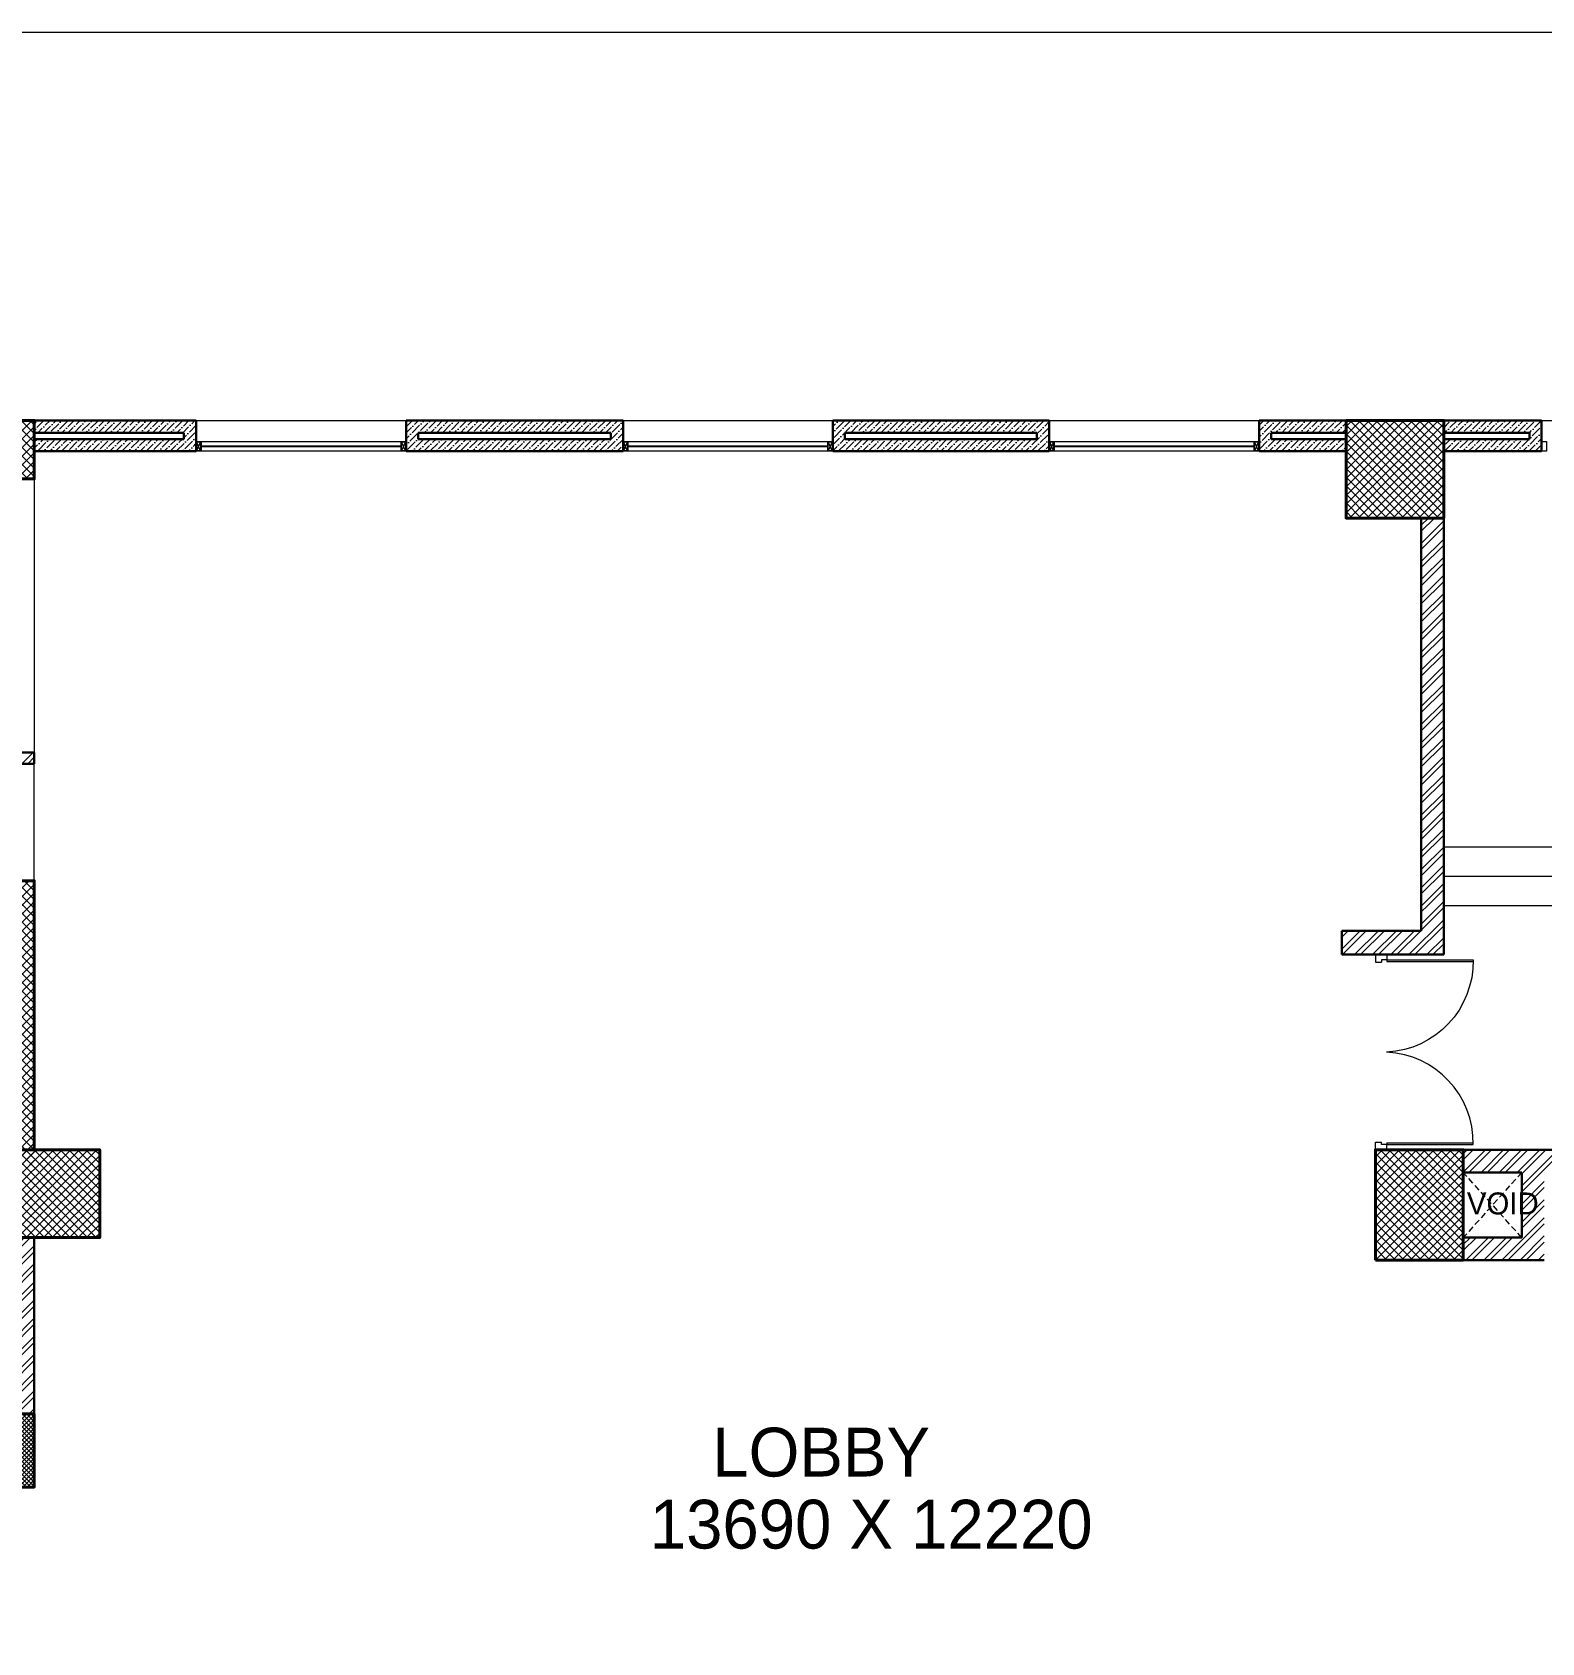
# Model space of a CAD drawing. Header units: millimetres. Extents: x 8275 to 147087, y -297470 to -191881.
# Drawn here: x 73375 to 88840, y -208375 to -191881 of the extents above; entities that cross this region are included whole.
import ezdxf

# ---------------------------------------------------------------- set-up
doc = ezdxf.new("R2010")
doc.units = ezdxf.units.MM
doc.header["$LTSCALE"] = 250
doc.header["$MEASUREMENT"] = 0
doc.linetypes.add('HIDDEN', pattern=[0.375, 0.25, -0.125])
for name, color, linetype, lineweight in [('col', 6, 'Continuous', 40), ('door', 35, 'Continuous', 13), ('ele', 51, 'Continuous', 18), ('hatch', 9, 'Continuous', 0), ('hidden', 153, 'HIDDEN', 13), ('stairs', 2, 'Continuous', 5), ('text', 7, 'Continuous', 9), ('wall', 1, 'Continuous', 30), ('win', 4, 'Continuous', 20)]:
    doc.layers.add(name, color=color, linetype=linetype, lineweight=lineweight)
doc.styles.get("Standard").update_dxf_attribs({"font": 'GOTHIC.TTF', "height": 100})
pattern_1 = [(228.02035, (487792.7, -332900.1), (74.5158, -1412.249), [3000, -1000]), (318.02035, (487123.8, -333643.4), (74.5158, -1412.249), [3000, -1000])]
pattern_2 = [(45, (-2190690.94, -138326.66), (-92.807765, 92.807765), []), (45, (-2190629.06, -138326.66), (-92.807765, 92.807765), [])]
pattern_3 = [(45, (-3004639.654, -138326.664), (23.20194126, 85.0737846), [109.375, -21.875, 0, -21.875])]

# ---------------------------------------------------------------- blocks, each defined once
blk = doc.blocks.new('A$C417B526D')
at = {"layer": 'hatch'}
h = blk.add_hatch(dxfattribs=at)
h.set_pattern_fill('ANSI37', color=256, scale=250)
h.paths.add_polyline_path([(58640, -11552), (58410, -11552), (58410, -12302), (58640, -12302)])
at = {"layer": 'col', "elevation": 23855}
blk.add_lwpolyline([(58640, -11552), (58410, -11552), (58410, -12302), (58640, -12302)], close=True, dxfattribs=at)
blk = doc.blocks.new('A$C157F7572')
at = {"layer": 'hatch'}
h = blk.add_hatch(dxfattribs=at)
h.set_pattern_fill('ANSI37', color=256, scale=500)
h.set_pattern_definition([(45, (0.08, 0.19), (-44.194174, 44.194174), []), (135, (0.08, 0.19), (-44.194174, -44.194174), [])])
h.paths.add_polyline_path([(-65150, 29284), (-66770, 29284), (-66770, 28684), (-65150, 28684)])
h = blk.add_hatch(dxfattribs=at)
h.set_pattern_fill('ANSI37', color=256, scale=500)
h.paths.add_polyline_path([(-50711, 28284), (-51711, 28284), (-51711, 29284), (-50711, 29284)])
h = blk.add_hatch(dxfattribs=at)
h.set_pattern_fill('ANSI37', color=256, scale=500)
h.paths.add_polyline_path([(-65150, 24569), (-72140, 24569), (-72140, 24339), (-65150, 24339)])
h = blk.add_hatch(dxfattribs=at)
h.set_pattern_fill('ANSI37', color=256, scale=500)
h.paths.add_polyline_path([(-65150, 24339), (-65380, 24339), (-65380, 21609), (-65150, 21609)])
h = blk.add_hatch(dxfattribs=at)
h.set_pattern_fill('ANSI37', color=256, scale=500)
h.paths.add_polyline_path([(-65380, 21814), (-64480, 21814), (-64480, 20914), (-65380, 20914)])
h = blk.add_hatch(dxfattribs=at)
h.set_pattern_fill('ANSI37', color=256, scale=500)
h.paths.add_polyline_path([(-51411, 20684), (-50511, 20684), (-50511, 21814), (-51411, 21814)])
at = {"layer": 'col'}
for points in [[(-66770, 28684), (-65150, 28684), (-65150, 29284), (-66770, 29284)], [(-51711, 29284), (-50711, 29284), (-50711, 28284), (-51711, 28284)]]:
    blk.add_lwpolyline(points, close=True, dxfattribs=at)
at = {"layer": 'col', "elevation": 23999}
blk.add_lwpolyline([(-67710, 24569), (-67710, 24569), (-65150, 24569), (-65150, 21814), (-65380, 21814)], dxfattribs=at)
at = {"layer": 'col', "elevation": -45347}
for points in [[(-65380, 20914), (-64480, 20914), (-64480, 21814), (-65380, 21814)], [(-51411, 20684), (-50511, 20684), (-50511, 21814), (-51411, 21814)]]:
    blk.add_lwpolyline(points, close=True, dxfattribs=at)
blk = doc.blocks.new('DRDR')
at = {"lineweight": 18, "ltscale": 0.1}
for p, q in [((4811214, 8332972), (4811219, 8333059)), ((4811219, 8333059), (4811277, 8333056)), ((4811255, 8332969), (4811257, 8333010)), ((4811257, 8333010), (4811275, 8333009)), ((4811277, 8333056), (4811275, 8333009)), ((4812659, 8332984), (4812656, 8332937)), ((4812717, 8332981), (4812659, 8332984)), ((4812712, 8332893), (4812717, 8332981)), ((4811214, 8332972), (4811255, 8332969)), ((4811255, 8332969), (4811221, 8332307)), ((4811268, 8332969), (4811234, 8332306)), ((4811268, 8332969), (4811255, 8332969)), ((4812659, 8332896), (4812624, 8332233)), ((4812672, 8332895), (4812637, 8332233)), ((4812674, 8332936), (4812656, 8332937)), ((4812672, 8332895), (4812659, 8332896)), ((4812672, 8332895), (4812674, 8332936)), ((4812712, 8332893), (4812672, 8332895))]:
    blk.add_line(p, q, dxfattribs=at)
blk.add_ellipse((4811270, 8332997), major_axis=(-685, -126), ratio=0.993607, start_param=1.318294, end_param=2.867114, dxfattribs=at)
at = {"lineweight": 18, "ltscale": 0.1, "extrusion": (0, 0, -1)}
blk.add_ellipse((4812660, 8332925), major_axis=(668, -196), ratio=0.993607, start_param=1.318294, end_param=2.867114, dxfattribs=at)

msp = doc.modelspace()

# ---------------------------------------------------------------- hatches: boundary and pattern name
at = {"layer": 'hatch', "extrusion": (-0.000141675, -0.002685, 0.999996)}
h = msp.add_hatch(dxfattribs=at)
h.set_pattern_fill('AR-HBONE', color=256, scale=250, angle=183.0204, style=0)
h.set_pattern_definition(pattern_1)
h.paths.add_polyline_path([(75148, -195534), (75148, -195536), (75142, -195536), (75142, -195534)], flags=16)
h.paths.add_polyline_path([(75084, -195531), (75083, -195533), (75089, -195533), (75089, -195531)], flags=16)
edge = h.paths.add_edge_path()
edge.add_arc((75137, -195548), 0.685, 176.9796, 356.9796)
edge.add_arc((75138, -195548), 0.685, 176.9796, 356.9796)
edge.add_arc((75139, -195548), 0.685, 176.9796, 356.9796)
edge.add_arc((75141, -195548), 0.685, 176.9796, 356.9796)
edge.add_arc((75142, -195548), 0.685, 176.9796, 356.9796)
edge.add_arc((75144, -195548), 0.685, 176.9796, 356.9796)
edge.add_arc((75145, -195548), 0.685, 176.9796, 356.9796)
edge.add_arc((75146, -195548), 0.685, 176.9796, 356.9796)
edge.add_arc((75148, -195548), 0.685, 176.9796, 356.9796)
edge.add_arc((75149, -195548), 0.685, 176.9796, 356.9796)
edge.add_arc((75150, -195548), 0.685, 176.9796, 356.9796)
edge.add_arc((75152, -195548), 0.685, 176.9796, 356.9796)
edge.add_line((75152, -195548), (75153, -195536))
edge.add_line((75153, -195536), (75149, -195536))
edge.add_line((75149, -195536), (75149, -195534))
edge.add_line((75149, -195534), (75151, -195534))
edge.add_line((75151, -195534), (75150, -195531))
edge.add_line((75150, -195531), (75141, -195530))
edge.add_line((75141, -195530), (75139, -195533))
edge.add_line((75139, -195533), (75141, -195534))
edge.add_line((75141, -195534), (75141, -195536))
edge.add_line((75141, -195536), (75137, -195535))
edge.add_line((75137, -195535), (75136, -195548))
edge.add_arc((75093, -195545), 0.685, 176.9796, 356.9796, ccw=False)
edge.add_arc((75092, -195545), 0.685, 176.9796, 356.9796, ccw=False)
edge.add_arc((75090, -195545), 0.685, 176.9796, 356.9796, ccw=False)
edge.add_arc((75089, -195545), 0.685, 176.9796, 356.9796, ccw=False)
edge.add_arc((75088, -195545), 0.685, 176.9796, 356.9796, ccw=False)
edge.add_arc((75086, -195545), 0.685, 176.9796, 356.9796, ccw=False)
edge.add_arc((75085, -195545), 0.685, 176.9796, 356.9796, ccw=False)
edge.add_arc((75083, -195545), 0.685, 176.9796, 356.9796, ccw=False)
edge.add_arc((75082, -195545), 0.685, 176.9796, 356.9796, ccw=False)
edge.add_arc((75081, -195545), 0.685, 176.9796, 356.9796, ccw=False)
edge.add_arc((75079, -195545), 0.685, 176.9796, 356.9796, ccw=False)
edge.add_arc((75078, -195544), 0.685, 176.9796, 356.9796, ccw=False)
edge.add_line((75077, -195544), (75078, -195532))
edge.add_line((75078, -195532), (75082, -195533))
edge.add_line((75082, -195533), (75082, -195530))
edge.add_line((75082, -195530), (75080, -195530))
edge.add_line((75080, -195530), (75082, -195527))
edge.add_line((75082, -195527), (75091, -195527))
edge.add_line((75091, -195527), (75092, -195531))
edge.add_line((75092, -195531), (75091, -195531))
edge.add_line((75091, -195531), (75091, -195533))
edge.add_line((75091, -195533), (75094, -195533))
edge.add_line((75094, -195533), (75094, -195545))
at = {"layer": 'hatch'}
h = msp.add_hatch(dxfattribs=at)
h.set_pattern_fill('ANSI36', color=256, scale=350, style=0)
h.set_pattern_definition(pattern_3)
h.paths.add_polyline_path([(73396, -195982), (73396, -195857), (75052, -195857), (75052, -196172), (73396, -196172), (73396, -196047), (74927, -196047), (74927, -195982)])
h = msp.add_hatch(dxfattribs=at)
h.set_pattern_fill('ANSI36', color=256, scale=350, style=0)
h.set_pattern_definition(pattern_3)
h.paths.add_polyline_path([(77204, -195857), (79427, -195857), (79427, -196172), (77204, -196172)])
h.paths.add_polyline_path([(77329, -195982), (79302, -195982), (79302, -196047), (77329, -196047)], flags=16)
h = msp.add_hatch(dxfattribs=at)
h.set_pattern_fill('ANSI36', color=256, scale=350, style=0)
h.set_pattern_definition([(45, (-3000146.787, -138326.663), (23.20194126, 85.0737846), [109.375, -21.875, 0, -21.875])])
h.paths.add_polyline_path([(81575, -195857), (83793, -195857), (83793, -196172), (81575, -196172)])
h.paths.add_polyline_path([(81700, -195982), (83668, -195982), (83668, -196047), (81700, -196047)], flags=16)
at = {"layer": 'hatch', "extrusion": (-0.000141675, -0.002685, 0.999996)}
h = msp.add_hatch(dxfattribs=at)
h.set_pattern_fill('AR-HBONE', color=256, scale=250, angle=183.0204, style=0)
h.set_pattern_definition(pattern_1)
h.paths.add_polyline_path([(81962, -195892), (81962, -195894), (81956, -195894), (81956, -195892)], flags=16)
h.paths.add_polyline_path([(81897, -195889), (81897, -195891), (81903, -195891), (81903, -195889)], flags=16)
edge = h.paths.add_edge_path()
edge.add_arc((81951, -195906), 0.685, 176.9796, 356.9796)
edge.add_arc((81952, -195906), 0.685, 176.9796, 356.9796)
edge.add_arc((81953, -195906), 0.685, 176.9796, 356.9796)
edge.add_arc((81955, -195906), 0.685, 176.9796, 356.9796)
edge.add_arc((81956, -195906), 0.685, 176.9796, 356.9796)
edge.add_arc((81957, -195906), 0.685, 176.9796, 356.9796)
edge.add_arc((81959, -195906), 0.685, 176.9796, 356.9796)
edge.add_arc((81960, -195906), 0.685, 176.9796, 356.9796)
edge.add_arc((81962, -195906), 0.685, 176.9796, 356.9796)
edge.add_arc((81963, -195906), 0.685, 176.9796, 356.9796)
edge.add_arc((81964, -195906), 0.685, 176.9796, 356.9796)
edge.add_arc((81966, -195907), 0.685, 176.9796, 356.9796)
edge.add_line((81966, -195907), (81967, -195894))
edge.add_line((81967, -195894), (81963, -195894))
edge.add_line((81963, -195894), (81963, -195892))
edge.add_line((81963, -195892), (81965, -195892))
edge.add_line((81965, -195892), (81964, -195889))
edge.add_line((81964, -195889), (81955, -195888))
edge.add_line((81955, -195888), (81953, -195892))
edge.add_line((81953, -195892), (81955, -195892))
edge.add_line((81955, -195892), (81954, -195894))
edge.add_line((81954, -195894), (81951, -195894))
edge.add_line((81951, -195894), (81950, -195906))
edge.add_arc((81907, -195903), 0.685, 176.9796, 356.9796, ccw=False)
edge.add_arc((81906, -195903), 0.685, 176.9796, 356.9796, ccw=False)
edge.add_arc((81904, -195903), 0.685, 176.9796, 356.9796, ccw=False)
edge.add_arc((81903, -195903), 0.685, 176.9796, 356.9796, ccw=False)
edge.add_arc((81901, -195903), 0.685, 176.9796, 356.9796, ccw=False)
edge.add_arc((81900, -195903), 0.685, 176.9796, 356.9796, ccw=False)
edge.add_arc((81899, -195903), 0.685, 176.9796, 356.9796, ccw=False)
edge.add_arc((81897, -195903), 0.685, 176.9796, 356.9796, ccw=False)
edge.add_arc((81896, -195903), 0.685, 176.9796, 356.9796, ccw=False)
edge.add_arc((81895, -195903), 0.685, 176.9796, 356.9796, ccw=False)
edge.add_arc((81893, -195903), 0.685, 176.9796, 356.9796, ccw=False)
edge.add_arc((81892, -195903), 0.685, 176.9796, 356.9796, ccw=False)
edge.add_line((81891, -195903), (81892, -195890))
edge.add_line((81892, -195890), (81896, -195891))
edge.add_line((81896, -195891), (81896, -195889))
edge.add_line((81896, -195889), (81894, -195888))
edge.add_line((81894, -195888), (81896, -195885))
edge.add_line((81896, -195885), (81905, -195886))
edge.add_line((81905, -195886), (81906, -195889))
edge.add_line((81906, -195889), (81905, -195889))
edge.add_line((81905, -195889), (81904, -195891))
edge.add_line((81904, -195891), (81908, -195891))
edge.add_line((81908, -195891), (81908, -195903))
at = {"layer": 'hatch'}
h = msp.add_hatch(dxfattribs=at)
h.set_pattern_fill('ANSI36', color=256, scale=350, style=0)
h.set_pattern_definition([(45, (-3004888.885, -138326.664), (23.20194126, 85.0737846), [109.375, -21.875, 0, -21.875])])
edge = h.paths.add_edge_path()
edge.add_line((86835, -196047), (86835, -196172))
edge.add_line((86835, -196172), (85943, -196172))
edge.add_line((85943, -196172), (85943, -195857))
edge.add_line((85943, -195857), (86835, -195857))
edge.add_line((86835, -195857), (86835, -195982))
edge.add_line((86835, -195982), (86068, -195982))
edge.add_line((86068, -195982), (86068, -196047))
edge.add_line((86068, -196047), (86835, -196047))
h = msp.add_hatch(dxfattribs=at)
h.set_pattern_fill('ANSI36', color=256, scale=350, style=0)
h.set_pattern_definition([(45, (-3004888.885, -138326.664), (23.20194126, 85.0737846), [109.375, -21.875, 0, -21.875])])
h.paths.add_polyline_path([(87835, -195982), (87835, -195857), (88837, -195856), (88837, -196172), (87835, -196172), (87835, -196047), (88712, -196047), (88712, -195982)])
h = msp.add_hatch(dxfattribs=at)
h.set_pattern_fill('ANSI32', color=256, scale=350, angle=360, style=0)
h.set_pattern_definition([(45, (-2190690.9, -162440.69), (-92.807765, 92.807765), []), (45, (-2190629.03, -162440.69), (-92.807765, 92.807765), [])])
h.paths.add_polyline_path([(72006, -196456), (71776, -196456), (71776, -200572), (72006, -200572), (72006, -199372), (73396, -199372), (73396, -199257), (72006, -199257)])
h = msp.add_hatch(dxfattribs=at)
h.set_pattern_fill('ANSI32', color=256, scale=350, angle=360, style=0)
h.set_pattern_definition(pattern_2)
h.paths.add_polyline_path([(87835, -200827), (87605, -200827), (87605, -196857), (87835, -196857)])
h = msp.add_hatch(dxfattribs=at)
h.set_pattern_fill('ANSI32', color=256, scale=350, angle=360, style=0)
h.set_pattern_definition(pattern_2)
h.paths.add_polyline_path([(87605, -201082), (87605, -200827), (87835, -200827), (87835, -201327), (86790, -201327), (86790, -201082)])
h = msp.add_hatch(dxfattribs=at)
h.set_pattern_fill('ANSI32', color=256, scale=350, angle=360, style=0)
h.set_pattern_definition(pattern_2)
h.paths.add_polyline_path([(88865, -204457), (88035, -204456), (88035, -204226), (88635, -204227), (88635, -203557), (88035, -203557), (88035, -203327), (96435, -203326), (96432, -203557), (94592, -203557), (94592, -205357), (96436, -205357), (96436, -205586), (94477, -205587), (94477, -203557), (92545, -203557), (92545, -204457), (92430, -204457), (92430, -203557), (90180, -203557), (90180, -204457), (90065, -204457), (90065, -203557), (88865, -203557)])
h = msp.add_hatch(dxfattribs=at)
h.set_pattern_fill('ANSI32', color=256, scale=350, angle=360, style=0)
h.set_pattern_definition([(45, (-2190690.94, -138549.74), (-92.807765, 92.807765), []), (45, (-2190629.06, -138549.74), (-92.807765, 92.807765), [])])
h.paths.add_polyline_path([(73166, -206031), (73396, -206031), (73396, -204227), (73166, -204227), (73166, -206782), (73396, -206782), (73396, -206781), (73166, -206781)])

# ---------------------------------------------------------------- linework, layer by layer
at = {"layer": 'ele'}
for p, q in [((75054, -195857, 72068), (77204, -195857, 72068)), ((79427, -195857, -38614), (81575, -195857, -43107)), ((83793, -195857, 33833), (85943, -195857, 33853)), ((88837, -195856, -27228), (90337, -195856, -27228)), ((73396, -196187, -27228), (73396, -199257, -27228)), ((73396, -200572, -27228), (73396, -199372, -27228))]:
    msp.add_line(p, q, dxfattribs=at)
at = {"layer": 'hidden'}
for p, q in [((88635, -204227, -27228), (88035, -203557, -96588)), ((88635, -203557, -96588), (88035, -204226, -27017))]:
    msp.add_line(p, q, dxfattribs=at)
at = {"layer": 'stairs'}
for p, q in [((90335, -200227, -1139), (87835, -200227, -1139)), ((90335, -200527, -1139), (87835, -200527, -1139)), ((90335, -200827, -1139), (87835, -200827, -1139))]:
    msp.add_line(p, q, dxfattribs=at)
at = {"layer": 'text', "linetype": 'ByBlock', "ltscale": 100, "elevation": -15927}
msp.add_lwpolyline([(8275, -191881), (143047, -191881), (143047, -227229), (8275, -227229)], close=True, dxfattribs=at)
at = {"layer": 'wall'}
for p, q in [((73396, -195857, -27228), (73396, -196172, -16854)), ((73396, -195857, -24861), (75054, -195857, 72068)), ((73396, -195857, -40860), (73396, -196172, -16854)), ((74927, -195857, -21376), (74927, -195857, -21376)), ((75054, -195857, 72068), (75054, -196172, 72068)), ((77204, -195857, 72068), (79427, -195857, -38614)), ((77204, -195857, 72068), (77204, -196172, 72068)), ((79427, -196172, -32137), (79427, -195857, -32137)), ((81575, -195857, -35999), (83793, -195857, 33833)), ((81575, -195857, -43107), (81575, -196172, -43107)), ((83793, -196172, 33833), (83793, -195857, 33833)), ((85943, -195857, 33833), (85943, -196172, 33833)), ((86835, -195857, -62362), (85943, -195857, 33833)), ((86068, -195857, 33833), (86068, -195857, 33833)), ((87835, -195857, -27228), (88837, -195856, -27228)), ((88837, -195856, -27228), (88837, -196172, -27228)), ((73396, -195982, -24861), (74927, -195982, -21573)), ((74927, -196047, -21011), (73396, -196047, -16992)), ((74927, -195982, -21376), (74927, -196047, -21376)), ((77329, -195982, 72068), (79302, -195982, -38707)), ((77329, -195982, 72068), (77329, -196047, 72068)), ((77329, -196047, 72068), (79302, -196047, -38707)), ((79302, -196047, -32137), (79302, -195982, -32137)), ((81700, -195982, -35616), (83668, -195982, 33833)), ((81700, -195982, -43107), (81700, -196047, -43107)), ((81700, -196047, -35616), (83668, -196047, 33833)), ((83668, -196047, 33833), (83668, -195982, 33833)), ((86835, -195982, -62362), (86068, -195982, 33636)), ((86068, -195982, 33833), (86068, -196047, 33833)), ((86068, -196047, 34198), (86835, -196047, -54493)), ((88712, -195982, -27228), (87835, -195982, -27228)), ((88712, -196047, -27228), (87835, -196047, -27228)), ((88712, -195982, -27228), (88712, -196047, -27228)), ((75054, -196172, 72068), (73396, -196172, -16992)), ((77204, -196172, 72068), (79427, -196172, -38614)), ((81575, -196172, -35999), (83793, -196172, 33833)), ((85943, -196172, 33833), (86835, -196172, -54493)), ((88837, -196172, -27228), (87835, -196172, -27228)), ((87605, -199308, -27228), (87605, -196857, -27228)), ((87835, -199308, -27228), (87835, -196857, -27228)), ((73396, -199257, -27228), (73396, -199372, -27228)), ((87605, -201082, -29595), (87605, -199308, -27228)), ((87835, -201327, -29595), (87835, -199308, -27228)), ((86790, -201082, -27228), (87605, -201082, -29595)), ((86790, -201327, -27228), (86790, -201082, -27228)), ((86790, -201327, -27228), (87835, -201327, -29595)), ((87605, -201327, -29595), (87835, -201327, -29595)), ((88035, -203327, -96588), (96436, -203327, -96588)), ((88035, -203557, -96588), (88635, -203557, -76088)), ((88635, -203557, -27228), (88635, -204226, -27228)), ((88035, -204226, -72575), (88635, -204226, -72575)), ((88035, -204456, -72575), (88865, -204456, -72575)), ((73396, -206782, -27228), (73166, -206782, -27228))]:
    msp.add_line(p, q, dxfattribs=at)
at = {"layer": 'wall', "elevation": -19372}
for points in [[(73396, -199257), (72006, -199257)], [(73396, -199372), (72006, -199372)], [(73396, -206782), (73396, -204227)]]:
    msp.add_lwpolyline(points, dxfattribs=at)
at = {"layer": 'win'}
for p, q in [((75099, -196077, 21687), (75059, -196167, 21687)), ((75099, -196167, 21687), (75059, -196077, 21687)), ((75104, -196072, 21687), (77154, -196072, 115498)), ((77199, -196077, 115498), (77159, -196167, 115498)), ((77199, -196167, 115498), (77159, -196077, 115498)), ((79472, -196167, -82517), (79432, -196077, -82517)), ((79472, -196077, -82517), (79432, -196167, -82517)), ((79477, -196072, -125947), (81530, -196072, -136917)), ((81570, -196167, 324), (81530, -196077, 324)), ((81570, -196077, 324), (81530, -196167, 324)), ((83838, -196077, 170707), (83798, -196167, 170707)), ((83838, -196167, 170707), (83798, -196077, 170707)), ((83843, -196072, 127277), (85898, -196072, -67086)), ((85938, -196077, 70155), (85898, -196167, 70155)), ((85938, -196167, 70155), (85898, -196077, 70155)), ((75104, -196117, 21687), (77154, -196117, 115498)), ((77154, -196127, 115498), (75104, -196127, 21687)), ((77154, -196172, 115498), (75104, -196172, 21687)), ((79477, -196117, -125947), (81530, -196117, -136917)), ((81530, -196127, -136917), (79477, -196127, -125947)), ((81530, -196172, -136917), (79477, -196172, -125947)), ((83843, -196117, 127277), (85898, -196117, -67086)), ((85898, -196127, -67086), (83843, -196127, 127277)), ((85898, -196172, -67086), (83843, -196172, 127277))]:
    msp.add_line(p, q, dxfattribs=at)
for points, elevation in [([(75104, -196072), (75104, -196172), (75054, -196172), (75054, -196072)], -115187), ([(75099, -196077), (75099, -196167), (75059, -196167), (75059, -196077)], -115187), ([(77204, -196072), (77204, -196172), (77154, -196172), (77154, -196072)], -115187), ([(77199, -196077), (77199, -196167), (77159, -196167), (77159, -196077)], -115187), ([(79477, -196072), (79477, -196172), (79427, -196172), (79427, -196072)], -115187), ([(79472, -196077), (79472, -196167), (79432, -196167), (79432, -196077)], -115187), ([(81575, -196072), (81575, -196172), (81525, -196172), (81525, -196072)], -126157), ([(81570, -196077), (81570, -196167), (81530, -196167), (81530, -196077)], -126157), ([(83843, -196072), (83843, -196172), (83793, -196172), (83793, -196072)], -149560), ([(83838, -196077), (83838, -196167), (83798, -196167), (83798, -196077)], -149560), ([(85943, -196072), (85943, -196172), (85893, -196172), (85893, -196072)], -160530), ([(85938, -196077), (85938, -196167), (85898, -196167), (85898, -196077)], -160530), ([(88887, -196071), (88887, -196171), (88837, -196171), (88837, -196071)], -77330)]:
    msp.add_lwpolyline(points, close=True, dxfattribs=dict(at, elevation=elevation))

# ---------------------------------------------------------------- block references
at = {"layer": 'door', "extrusion": (0.000724023, -0.000778881, -0.999999), "xscale": -1.33333333332106, "yscale": 1.33333333332106, "zscale": -1.33333333332106, "rotation": 267.0097935492293}
msp.add_blockref('DRDR', (-11517340, -6029901, 70728), dxfattribs=at)
at = {"layer": 'hatch'}
msp.add_blockref('A$C417B526D', (14756, -194479, -27228), dxfattribs=at)
at = {"layer": 'text'}
msp.add_blockref('A$C157F7572', (138546, -225140, -27228), dxfattribs=at)

# ---------------------------------------------------------------- texts
msp.add_text('VOID', height=225, dxfattribs=at).set_placement((88072, -203988, -139866))
for s, p in [('LOBBY', (80342, -206672, -45622)), ('13690 X 12220', (79702, -207410, -45622))]:
    msp.add_text(s, height=500, rotation=360, dxfattribs=at).set_placement(p)

doc.saveas('drawing.dxf')
